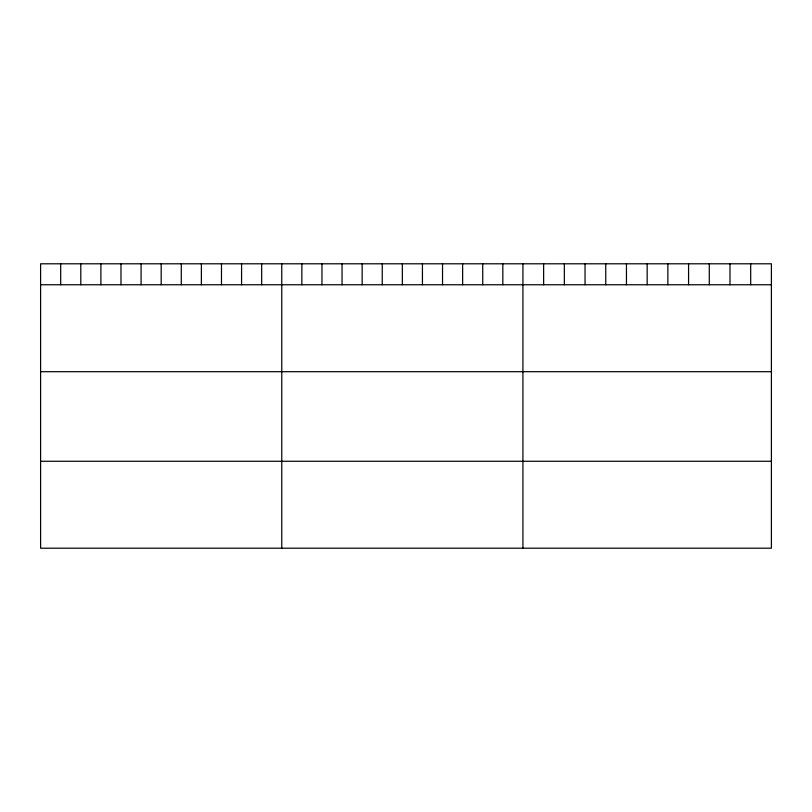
<?xml version="1.0" encoding="UTF-8"?>
<svg xmlns="http://www.w3.org/2000/svg" width="812" height="812" viewBox="0 0 812 812"><rect width="100%" height="100%" fill="white"/><g stroke="black" fill="none" stroke-linecap="round" stroke-linejoin="round"><path stroke-width="1.22" d="M771.4 284.758L771.4 548.202L40.6 548.202L40.6 263.798L771.4 263.798L771.4 284.758L40.6 284.758M40.6 371.693L771.4 371.693M40.6 461.267L771.4 461.267M750.694 263.798L750.694 284.758M729.988 263.798L729.988 284.758M709.282 263.798L709.282 284.758M688.576 263.798L688.576 284.758M667.87 263.798L667.87 284.758M647.164 263.798L647.164 284.758M626.458 263.798L626.458 284.758M605.752 263.798L605.752 284.758M585.046 263.798L585.046 284.758M564.34 263.798L564.34 284.758M543.634 263.798L543.634 284.758M522.928 263.798L522.928 548.202M502.831 263.798L502.831 284.758M482.734 263.798L482.734 284.758M462.637 263.798L462.637 284.758M442.54 263.798L442.54 284.758M422.443 263.798L422.443 284.758M402.346 263.798L402.346 284.758M382.249 263.798L382.249 284.758M362.152 263.798L362.152 284.758M342.055 263.798L342.055 284.758M321.958 263.798L321.958 284.758M301.861 263.798L301.861 284.758M281.764 263.798L281.764 548.202M261.667 263.798L261.667 284.758M241.57 263.798L241.57 284.758M221.473 263.798L221.473 284.758M201.376 263.798L201.376 284.758M181.279 263.798L181.279 284.758M161.182 263.798L161.182 284.758M141.085 263.798L141.085 284.758M120.988 263.798L120.988 284.758M100.891 263.798L100.891 284.758M80.794 263.798L80.794 284.758M60.697 263.798L60.697 284.758"/></g></svg>
